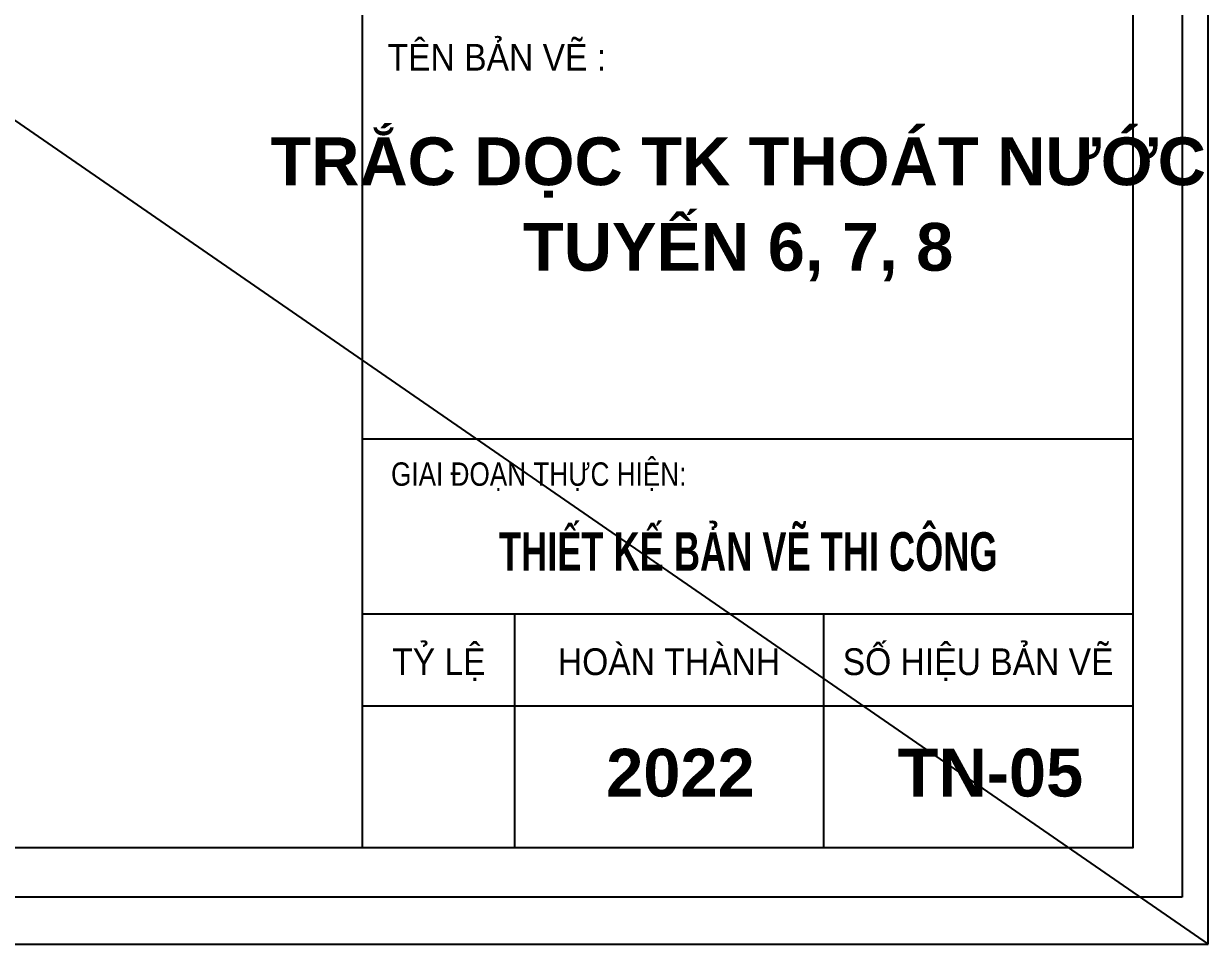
# Model space of a CAD drawing. Header units: inches. Extents: x 138 to 1256, y -84 to 787.
# Drawn here: x 1196.9 to 1255.5, y -83.9 to -38.3 of the extents above; entities that cross this region are included whole.
import ezdxf
from ezdxf.enums import TextEntityAlignment as Align

# ---------------------------------------------------------------- set-up
doc = ezdxf.new("R2010")
doc.units = ezdxf.units.IN
doc.header["$MEASUREMENT"] = 0
for name, color, linetype in [('BT7-THAY', 7, 'Continuous'), ('ENTTNTHIETKE1', 2, 'Continuous'), ('GHICHU', 7, 'Continuous'), ('KHUNGTEN', 5, 'Continuous'), ('T.bao', 6, 'Continuous'), ('thep', 2, 'Continuous'), ('TXT', 5, 'Continuous')]:
    doc.layers.add(name, color=color, linetype=linetype)
doc.layers.add('KCS_Plotter', color=11, linetype='Continuous', plot=False)
doc.styles.add('T2', font='', dxfattribs={"width": 0.8})
doc.styles.add('THANG2', font='')
doc.styles.add('VnAvantH-B', font='')
doc.styles.get('T2').set_extended_font_data('.VnArialH')
doc.styles.get('THANG2').set_extended_font_data('.VnHelvetInsH', bold=True)
doc.styles.get('VnAvantH-B').set_extended_font_data('.VnAvantH', bold=True)

# ---------------------------------------------------------------- blocks, each defined once
blk = doc.blocks.new('khung vpn')
at = {"layer": 'Defpoints'}
for p, q in [((52556.4596, -4235.2757), (52556.4596, -4195.4455)), ((52498.7582, -4235.2757), (52556.4596, -4235.2757))]:
    blk.add_line(p, q, dxfattribs=at)
at = {"layer": 'KHUNGTEN'}
blk.add_lwpolyline([(52556.243, -4234.885), (52502.0479, -4234.885), (52502.0479, -4195.6621), (52556.243, -4195.6621)], close=True, dxfattribs=at)
at = {"layer": 'T.bao'}
for p, q in [((52549.4429, -4232.5337), (52555.8322, -4232.5337)), ((52550.7028, -4232.5337), (52550.7028, -4234.4741)), ((52553.2675, -4232.5337), (52553.2675, -4234.4741)), ((52549.4429, -4233.2962), (52555.8322, -4233.2962))]:
    blk.add_line(p, q, dxfattribs=at)
at = {"layer": 'thep'}
blk.add_line((52549.4429, -4231.0825), (52555.8322, -4231.0825), dxfattribs=at)
for points in [[(52555.8322, -4234.4741), (52502.4588, -4234.4741), (52502.4588, -4196.073), (52555.8322, -4196.073)], [(52555.8322, -4196.073), (52555.8322, -4234.4741), (52549.4429, -4234.4741), (52549.4429, -4196.073)]]:
    blk.add_lwpolyline(points, close=True, dxfattribs=at)
at = {"layer": 'TXT', "linetype": 'Continuous'}
blk.add_line((52555.8322, -4196.073), (52555.8322, -4234.4741), dxfattribs=at)
at = {"layer": 'BT7-THAY', "linetype": 'ByBlock', "style": 'VnAvantH-B', "width": 0.7}
blk.add_text('thiÕt kÕ b¶n vÏ thi c«ng', height=0.320764, dxfattribs=at).set_placement((52552.643, -4232.1766), align=Align.CENTER)
at = {"layer": 'TXT', "linetype": 'Continuous', "style": 'T2', "width": 0.9}
blk.add_text('tªn b¶n vÏ :', height=0.221811, dxfattribs=at).set_placement((52549.6508, -4228.0258))
at = {"layer": 'TXT', "linetype": 'Continuous', "style": 'T2'}
for s, height, width, p in [('giai ®o¹n thùc hiÖn:', 0.194085, 0.8, (52550.9043, -4231.4708)), ('tû lÖ', 0.22181, 0.9, (52550.0761, -4233.0415)), ('hoµn thµnh', 0.22181, 0.9, (52551.9851, -4233.0415)), ('sè hiÖu b¶n vÏ', 0.221811, 0.9, (52554.5498, -4233.0415))]:
    blk.add_text(s, height=height, dxfattribs=dict(at, width=width)).set_placement(p, align=Align.CENTER)

msp = doc.modelspace()

# ---------------------------------------------------------------- linework, layer by layer
at = {"layer": 'KCS_Plotter'}
msp.add_line((911.324, 153.746), (1255.532, -83.854), dxfattribs=at)

# ---------------------------------------------------------------- block references
at = {"layer": 'ENTTNTHIETKE1', "color": 6, "xscale": 5.965326529308613, "yscale": 5.965326529308613, "zscale": 5.965326529308613}
msp.add_blockref('khung vpn', (-312260.911, 25180.949), dxfattribs=at)

# ---------------------------------------------------------------- texts
at = {"layer": 'GHICHU', "color": 0, "style": 'THANG2'}
for s, height, p in [('tr¾c däc tk tho¸t n\xadíc', 2.36508, (1232.263, -46.277)), ('tuyÕn 6, 7, 8', 2.36508, (1232.263, -50.512)), ('2022', 2.3651, (1229.406, -76.54)), ('tn-05', 2.3651, (1244.75, -76.54))]:
    msp.add_text(s, height=height, rotation=0, dxfattribs=at).set_placement(p, align=Align.CENTER)

doc.saveas('drawing.dxf')
